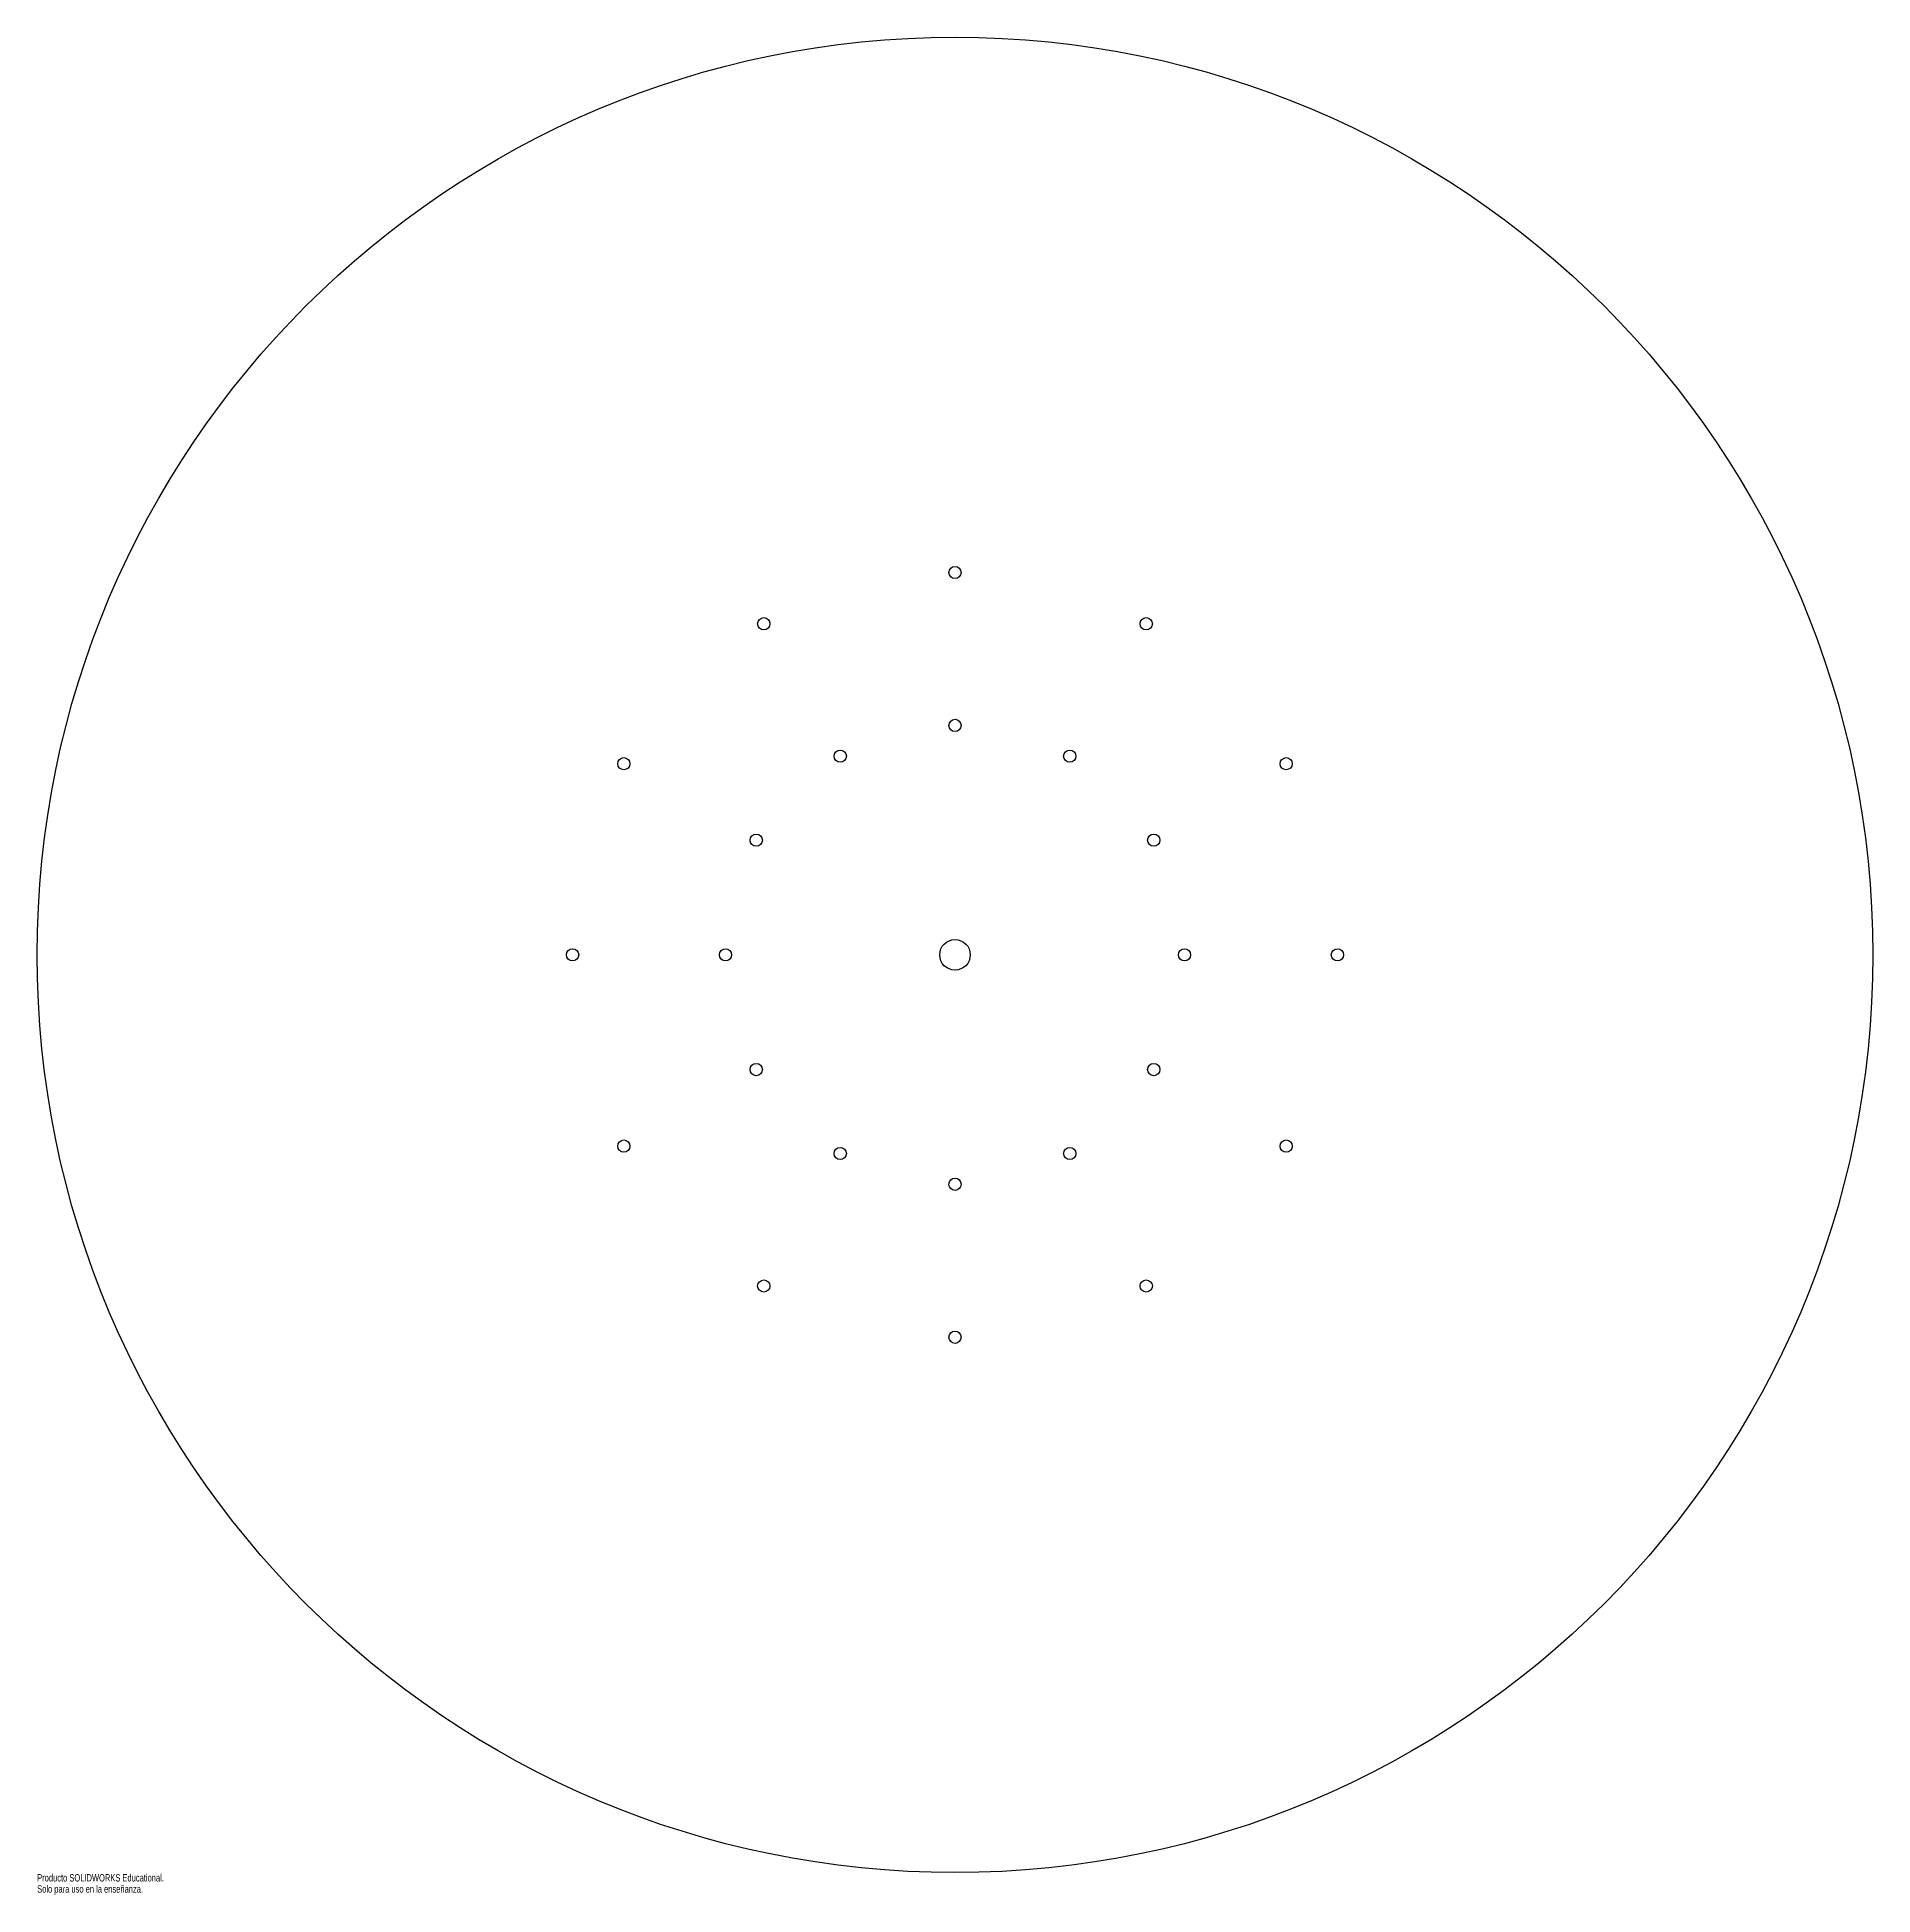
# Model space of a CAD drawing. Header units: millimetres. Extents: x -600 to 600, y -615 to 600.
import ezdxf

# ---------------------------------------------------------------- set-up
doc = ezdxf.new("R2010")
doc.units = ezdxf.units.MM
doc.styles.add('SLDTEXTSTYLE0', font='TXT', dxfattribs={"width": 0.7})

msp = doc.modelspace()

# ---------------------------------------------------------------- linework, layer by layer
at = {"color": 7, "linetype": 'Continuous', "lineweight": 25}
for centre, radius in [((0, 0), 600), ((0, 250), 4), ((-125, 216.5), 4), ((125, 216.5), 4), ((0, 150), 4), ((-75, 129.9), 4), ((75, 129.9), 4), ((-216.5, 125), 4), ((216.5, 125), 4), ((-129.9, 75), 4), ((129.9, 75), 4), ((-250, 0), 4), ((-150, 0), 4), ((0, 0), 10), ((150, 0), 4), ((250, 0), 4), ((-129.9, -75), 4), ((129.9, -75), 4), ((-216.5, -125), 4), ((216.5, -125), 4), ((-75, -129.9), 4), ((75, -129.9), 4), ((0, -150), 4), ((-125, -216.5), 4), ((125, -216.5), 4), ((0, -250), 4)]:
    msp.add_circle(centre, radius, dxfattribs=at)

# ---------------------------------------------------------------- texts
at = {"color": 7, "linetype": 'Continuous', "char_height": 4.834, "attachment_point": 1, "style": 'SLDTEXTSTYLE0'}
for s, insert in [('Producto SOLIDWORKS Educational.', (-600, -601)), ('Solo para uso en la enseñanza.', (-600, -608.3))]:
    msp.add_mtext(s, dxfattribs=dict(at, insert=insert))

doc.saveas('drawing.dxf')
